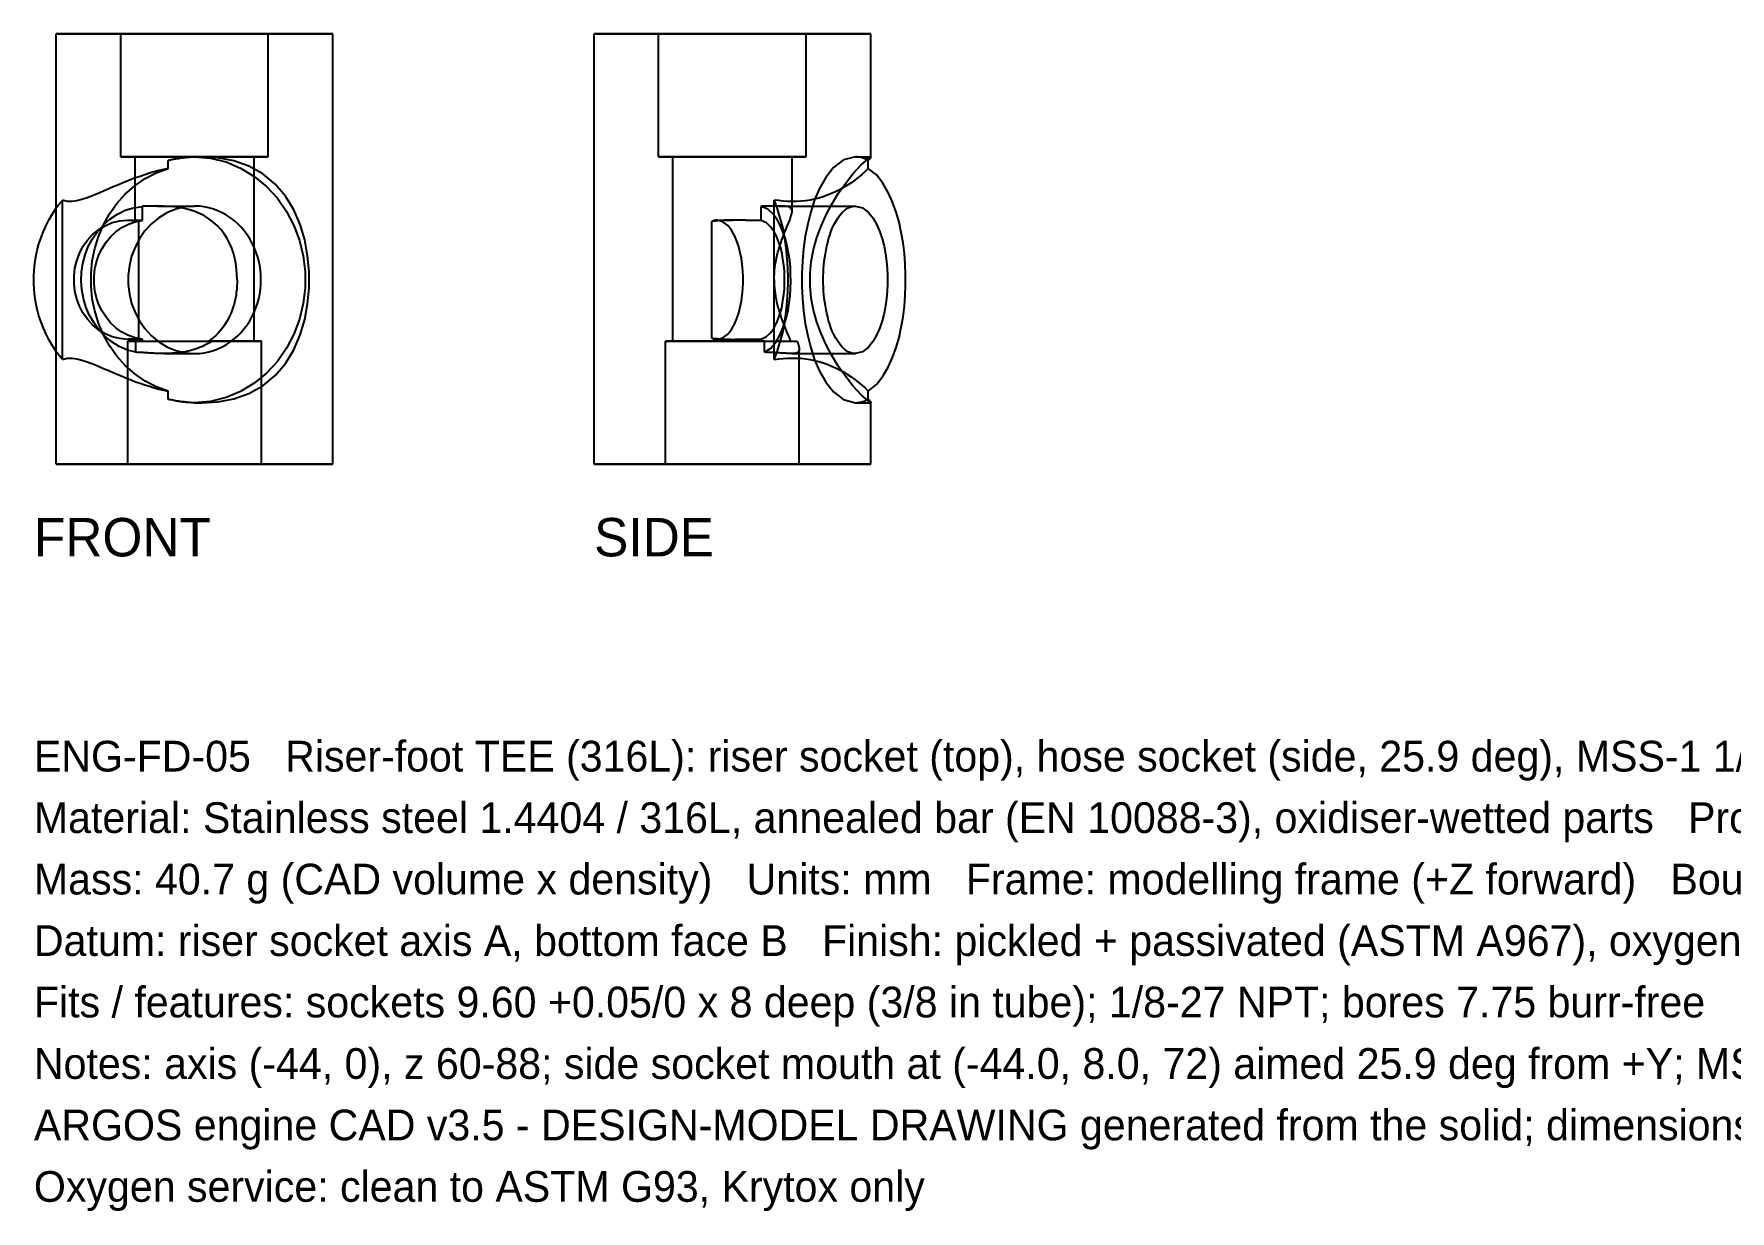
# Model space of a CAD drawing. Header units: millimetres. Extents: x 0 to 271, y -49 to 78.
# Drawn here: x 0 to 110.4, y -48.6 to 28 of the extents above; entities that cross this region are included whole.
import ezdxf

# ---------------------------------------------------------------- set-up
doc = ezdxf.new("R2010")
doc.units = ezdxf.units.MM
for name, color, linetype in [('FRONT_HIDDEN', 8, 'CONTINUOUS'), ('FRONT_VISIBLE', 7, 'Continuous'), ('SIDE_HIDDEN', 8, 'CONTINUOUS'), ('SIDE_VISIBLE', 7, 'Continuous')]:
    doc.layers.add(name, color=color, linetype=linetype)

msp = doc.modelspace()

# ---------------------------------------------------------------- linework, layer by layer
at = {"layer": 'FRONT_HIDDEN'}
for points in [[(19.45, 28), (18.67, 28), (17.89, 28), (17.11, 28), (16.32, 28), (15.54, 28), (14.76, 28), (13.98, 28), (13.19, 28), (12.41, 28), (11.63, 28), (10.85, 28), (10.06, 28), (9.28, 28), (8.5, 28), (7.72, 28), (6.93, 28), (6.15, 28), (5.37, 28), (4.58, 28), (3.8, 28), (3.02, 28), (2.24, 28), (1.45, 28)], [(15.25, 28), (14.84, 28), (14.42, 28), (14, 28), (13.58, 28), (13.17, 28), (12.75, 28), (12.33, 28), (11.92, 28), (11.5, 28), (11.08, 28), (10.66, 28), (10.25, 28), (9.83, 28), (9.41, 28), (8.99, 28), (8.58, 28), (8.16, 28), (7.74, 28), (7.32, 28), (6.91, 28), (6.49, 28), (6.07, 28), (5.65, 28)], [(5.65, 28), (6.07, 28), (6.49, 28), (6.91, 28), (7.32, 28), (7.74, 28), (8.16, 28), (8.58, 28), (8.99, 28), (9.41, 28), (9.83, 28), (10.25, 28), (10.66, 28), (11.08, 28), (11.5, 28), (11.92, 28), (12.33, 28), (12.75, 28), (13.17, 28), (13.58, 28), (14, 28), (14.42, 28), (14.84, 28), (15.25, 28)], [(5.65, 20), (5.65, 28)], [(15.25, 20), (15.25, 28)], [(15.25, 20), (14.84, 20), (14.42, 20), (14, 20), (13.58, 20), (13.17, 20), (12.75, 20), (12.33, 20), (11.92, 20), (11.5, 20), (11.08, 20), (10.66, 20), (10.25, 20), (9.83, 20), (9.41, 20), (8.99, 20), (8.58, 20), (8.16, 20), (7.74, 20), (7.32, 20), (6.91, 20), (6.49, 20), (6.07, 20), (5.65, 20)], [(5.65, 20), (6.07, 20), (6.49, 20), (6.91, 20), (7.32, 20), (7.74, 20), (8.16, 20), (8.58, 20), (8.99, 20), (9.41, 20), (9.83, 20), (10.25, 20), (10.66, 20), (11.08, 20), (11.5, 20), (11.92, 20), (12.33, 20), (12.75, 20), (13.17, 20), (13.58, 20), (14, 20), (14.42, 20), (14.84, 20), (15.25, 20)], [(14.33, 20), (13.99, 20), (13.66, 20), (13.32, 20), (12.98, 20), (12.64, 20), (12.31, 20), (11.97, 20), (11.63, 20), (11.3, 20), (10.96, 20), (10.62, 20), (10.29, 20), (9.95, 20), (9.61, 20), (9.28, 20), (8.94, 20), (8.6, 20), (8.26, 20), (7.93, 20), (7.59, 20), (7.25, 20), (6.92, 20), (6.58, 20)], [(6.58, 20), (6.92, 20), (7.25, 20), (7.59, 20), (7.93, 20), (8.26, 20), (8.6, 20), (8.94, 20), (9.28, 20), (9.61, 20), (9.95, 20), (10.29, 20), (10.62, 20), (10.96, 20), (11.3, 20), (11.63, 20), (11.97, 20), (12.31, 20), (12.64, 20), (12.98, 20), (13.32, 20), (13.66, 20), (13.99, 20), (14.33, 20)], [(6.58, 15.87), (6.58, 20)], [(10.93, 20), (10.84, 20), (10.74, 20), (10.64, 20), (10.55, 19.99), (10.45, 19.99), (10.36, 19.98), (10.26, 19.98), (10.16, 19.97), (10.07, 19.96), (9.97, 19.95), (9.88, 19.94), (9.78, 19.93), (9.68, 19.92), (9.59, 19.91), (9.49, 19.9), (9.4, 19.88), (9.3, 19.87), (9.21, 19.85), (9.11, 19.84), (9.02, 19.82), (8.92, 19.8), (8.83, 19.79), (8.73, 19.77)], [(8.73, 19.77), (8.81, 19.79), (8.88, 19.81), (8.95, 19.82), (9.03, 19.84), (9.1, 19.86), (9.18, 19.87), (9.25, 19.89), (9.32, 19.9), (9.4, 19.91), (9.47, 19.93), (9.55, 19.94), (9.62, 19.95), (9.7, 19.96), (9.77, 19.96), (9.85, 19.97), (9.93, 19.98), (10, 19.98), (10.08, 19.99), (10.15, 19.99), (10.23, 20), (10.3, 20), (10.38, 20), (10.45, 20)], [(10.45, 20), (11.49, 19.92), (12.5, 19.67), (13.45, 19.27), (14.34, 18.73), (15.14, 18.07), (15.84, 17.31), (16.43, 16.45), (16.91, 15.53), (17.27, 14.56), (17.52, 13.55), (17.64, 12.52), (17.64, 11.48), (17.52, 10.45), (17.27, 9.44), (16.91, 8.47), (16.43, 7.55), (15.84, 6.69), (15.14, 5.93), (14.34, 5.27), (13.45, 4.73), (12.5, 4.33), (11.49, 4.08), (10.45, 4)], [(10.45, 20), (10.93, 20)], [(10.93, 4), (11.97, 4.06), (13, 4.26), (13.98, 4.6), (14.89, 5.11), (15.7, 5.77), (16.38, 6.56), (16.92, 7.45), (17.33, 8.41), (17.63, 9.41), (17.81, 10.44), (17.9, 11.48), (17.9, 12.52), (17.81, 13.56), (17.63, 14.59), (17.33, 15.59), (16.92, 16.55), (16.38, 17.44), (15.7, 18.23), (14.89, 18.89), (13.98, 19.4), (13, 19.74), (11.97, 19.94), (10.93, 20)], [(14.33, 8.01), (14.33, 20)], [(8.73, 19.25), (8.43, 19.18), (8.12, 19.11), (7.82, 19.02), (7.51, 18.93), (7.21, 18.83), (6.92, 18.73), (6.62, 18.63), (6.32, 18.52), (6.03, 18.4), (5.74, 18.28), (5.45, 18.16), (5.16, 18.04), (4.87, 17.91), (4.58, 17.79), (4.29, 17.66), (4, 17.54), (3.7, 17.42), (3.41, 17.31), (3.11, 17.22), (2.8, 17.14), (2.49, 17.09), (2.17, 17.1), (1.87, 17.19)], [(8.73, 4.75), (7.96, 5.03), (7.23, 5.41), (6.56, 5.88), (5.94, 6.42), (5.4, 7.03), (4.92, 7.71), (4.52, 8.42), (4.2, 9.18), (3.96, 9.97), (3.8, 10.77), (3.72, 11.59), (3.72, 12.41), (3.8, 13.23), (3.96, 14.03), (4.2, 14.82), (4.52, 15.58), (4.92, 16.29), (5.4, 16.97), (5.94, 17.58), (6.56, 18.12), (7.23, 18.59), (7.96, 18.97), (8.73, 19.25)], [(8.73, 19.25), (8.73, 19.77)], [(1.45, 16.66), (1.47, 16.68), (1.49, 16.7), (1.51, 16.73), (1.52, 16.75), (1.54, 16.77), (1.56, 16.8), (1.58, 16.82), (1.59, 16.85), (1.61, 16.87), (1.63, 16.89), (1.65, 16.92), (1.67, 16.94), (1.69, 16.96), (1.7, 16.98), (1.72, 17.01), (1.74, 17.03), (1.76, 17.05), (1.78, 17.08), (1.8, 17.1), (1.82, 17.12), (1.84, 17.14), (1.85, 17.17), (1.87, 17.19)], [(1.87, 6.81), (1.87, 17.19)], [(6.63, 7.28), (6.08, 7.43), (5.55, 7.66), (5.06, 7.96), (4.62, 8.33), (4.23, 8.75), (3.89, 9.21), (3.6, 9.71), (3.38, 10.24), (3.22, 10.79), (3.12, 11.36), (3.08, 11.93), (3.1, 12.5), (3.19, 13.07), (3.34, 13.63), (3.54, 14.16), (3.81, 14.67), (4.14, 15.14), (4.52, 15.57), (4.95, 15.95), (5.43, 16.27), (5.94, 16.52), (6.49, 16.69), (7.06, 16.78)], [(10.45, 16.8), (9.83, 16.75), (9.23, 16.6), (8.65, 16.36), (8.12, 16.04), (7.64, 15.64), (7.22, 15.18), (6.87, 14.67), (6.58, 14.12), (6.36, 13.54), (6.22, 12.93), (6.14, 12.31), (6.14, 11.69), (6.22, 11.07), (6.36, 10.46), (6.58, 9.88), (6.87, 9.33), (7.22, 8.82), (7.64, 8.36), (8.12, 7.96), (8.65, 7.64), (9.23, 7.4), (9.83, 7.25), (10.45, 7.2)], [(8.05, 16.8), (8, 16.8), (7.96, 16.8), (7.92, 16.8), (7.88, 16.8), (7.83, 16.8), (7.79, 16.8), (7.75, 16.8), (7.7, 16.8), (7.66, 16.8), (7.62, 16.8), (7.57, 16.79), (7.53, 16.79), (7.49, 16.79), (7.45, 16.79), (7.4, 16.79), (7.36, 16.79), (7.32, 16.79), (7.27, 16.79), (7.23, 16.79), (7.19, 16.79), (7.14, 16.79), (7.1, 16.79), (7.06, 16.78)], [(7.06, 15.86), (7.06, 16.78)], [(13.22, 12), (13.21, 12.35), (13.19, 12.7), (13.14, 13.05), (13.07, 13.39), (12.98, 13.73), (12.87, 14.06), (12.73, 14.38), (12.57, 14.69), (12.38, 14.99), (12.17, 15.27), (11.93, 15.53), (11.67, 15.76), (11.39, 15.97), (11.1, 16.16), (10.78, 16.31), (10.46, 16.45), (10.13, 16.56), (9.79, 16.64), (9.44, 16.71), (9.1, 16.75), (8.75, 16.78), (8.4, 16.8), (8.05, 16.8)], [(8.05, 16.8), (10.45, 16.8)], [(14.77, 12), (14.76, 12.31), (14.74, 12.62), (14.69, 12.93), (14.63, 13.24), (14.55, 13.54), (14.45, 13.83), (14.33, 14.12), (14.19, 14.4), (14.04, 14.67), (13.87, 14.93), (13.69, 15.18), (13.48, 15.42), (13.27, 15.64), (13.03, 15.85), (12.79, 16.04), (12.53, 16.21), (12.25, 16.36), (11.97, 16.49), (11.68, 16.6), (11.38, 16.69), (11.07, 16.75), (10.77, 16.79), (10.45, 16.8)], [(6.09, 8.12), (5.59, 8.17), (5.1, 8.28), (4.64, 8.48), (4.21, 8.74), (3.82, 9.06), (3.48, 9.43), (3.19, 9.84), (2.96, 10.29), (2.79, 10.76), (2.67, 11.25), (2.61, 11.75), (2.61, 12.25), (2.67, 12.75), (2.79, 13.24), (2.96, 13.71), (3.19, 14.16), (3.48, 14.57), (3.82, 14.94), (4.21, 15.26), (4.64, 15.52), (5.1, 15.72), (5.59, 15.83), (6.09, 15.87)], [(7.06, 8.14), (6.59, 8.23), (6.15, 8.38), (5.73, 8.6), (5.34, 8.87), (4.99, 9.2), (4.69, 9.56), (4.44, 9.96), (4.23, 10.38), (4.08, 10.83), (3.97, 11.29), (3.92, 11.76), (3.92, 12.24), (3.97, 12.71), (4.08, 13.17), (4.23, 13.62), (4.44, 14.04), (4.69, 14.44), (4.99, 14.8), (5.34, 15.13), (5.73, 15.4), (6.15, 15.62), (6.59, 15.77), (7.06, 15.86)], [(6.09, 15.87), (6.12, 15.87), (6.16, 15.87), (6.19, 15.87), (6.22, 15.87), (6.25, 15.87), (6.28, 15.87), (6.32, 15.87), (6.35, 15.86), (6.38, 15.86), (6.41, 15.86), (6.44, 15.86), (6.48, 15.85), (6.51, 15.85), (6.54, 15.84), (6.57, 15.84), (6.6, 15.83), (6.63, 15.83), (6.67, 15.82), (6.7, 15.82), (6.73, 15.81), (6.76, 15.8), (6.79, 15.8), (6.82, 15.79)], [(6.09, 15.87), (6.58, 15.87)], [(7.06, 15.86), (7.04, 15.86), (7.02, 15.86), (7, 15.86), (6.98, 15.86), (6.95, 15.86), (6.93, 15.86), (6.91, 15.86), (6.89, 15.86), (6.87, 15.86), (6.85, 15.86), (6.83, 15.86), (6.81, 15.86), (6.79, 15.86), (6.77, 15.86), (6.75, 15.86), (6.72, 15.86), (6.7, 15.86), (6.68, 15.86), (6.66, 15.87), (6.64, 15.87), (6.62, 15.87), (6.6, 15.87), (6.58, 15.87)], [(6.58, 15.87), (6.58, 15.87), (6.58, 15.87), (6.58, 15.87), (6.58, 15.87), (6.58, 15.87), (6.58, 15.87), (6.58, 15.87), (6.58, 15.87), (6.58, 15.87), (6.58, 15.87), (6.58, 15.87), (6.58, 15.87), (6.58, 15.87), (6.58, 15.87), (6.58, 15.87), (6.58, 15.87), (6.58, 15.87), (6.58, 15.87), (6.58, 15.87), (6.58, 15.87), (6.58, 15.87), (6.58, 15.87), (6.58, 15.87)], [(6.58, 15.87), (6.59, 15.87), (6.6, 15.87), (6.61, 15.87), (6.62, 15.86), (6.63, 15.86), (6.64, 15.86), (6.66, 15.85), (6.67, 15.85), (6.68, 15.85), (6.69, 15.84), (6.7, 15.84), (6.71, 15.84), (6.72, 15.83), (6.73, 15.83), (6.74, 15.82), (6.75, 15.82), (6.76, 15.82), (6.77, 15.81), (6.78, 15.81), (6.79, 15.8), (6.8, 15.8), (6.81, 15.79), (6.82, 15.79)], [(6.82, 8.21), (6.82, 15.79)], [(10.45, 7.2), (10.77, 7.21), (11.07, 7.25), (11.38, 7.31), (11.68, 7.4), (11.97, 7.51), (12.25, 7.64), (12.53, 7.79), (12.79, 7.96), (13.03, 8.15), (13.27, 8.36), (13.48, 8.58), (13.69, 8.82), (13.87, 9.07), (14.04, 9.33), (14.19, 9.6), (14.33, 9.88), (14.45, 10.17), (14.55, 10.46), (14.63, 10.76), (14.69, 11.07), (14.74, 11.38), (14.76, 11.69), (14.77, 12)], [(13.22, 12), (13.22, 11.8), (13.21, 11.6), (13.2, 11.4), (13.17, 11.2), (13.15, 11.01), (13.11, 10.81), (13.07, 10.62), (13.02, 10.42), (12.97, 10.23), (12.9, 10.04), (12.83, 9.86), (12.75, 9.67), (12.67, 9.49), (12.57, 9.32), (12.47, 9.15), (12.36, 8.98), (12.24, 8.82), (12.11, 8.67), (11.98, 8.52), (11.84, 8.38), (11.69, 8.25), (11.53, 8.13), (11.37, 8.01)], [(6.82, 8.21), (6.79, 8.2), (6.76, 8.2), (6.73, 8.19), (6.7, 8.18), (6.67, 8.18), (6.63, 8.17), (6.6, 8.17), (6.57, 8.16), (6.54, 8.16), (6.51, 8.15), (6.48, 8.15), (6.44, 8.14), (6.41, 8.14), (6.38, 8.14), (6.35, 8.14), (6.32, 8.13), (6.28, 8.13), (6.25, 8.13), (6.22, 8.13), (6.19, 8.13), (6.16, 8.13), (6.12, 8.12), (6.09, 8.12)], [(6.09, 8.12), (6.58, 8.12)], [(6.63, 8.01), (6.61, 8.01), (6.59, 8.01), (6.56, 8.01), (6.54, 8.01), (6.52, 8.01), (6.49, 8.01), (6.47, 8.01), (6.45, 8.01), (6.42, 8.01), (6.4, 8.01), (6.38, 8.01), (6.36, 8.01), (6.33, 8.01), (6.31, 8.01), (6.29, 8.01), (6.26, 8.01), (6.24, 8.01), (6.22, 8.01), (6.2, 8.01), (6.17, 8.01), (6.15, 8.01), (6.13, 8.01), (6.1, 8.01)], [(6.1, 8.01), (6.48, 8.01), (6.86, 8.01), (7.24, 8.01), (7.62, 8.01), (8, 8.01), (8.37, 8.01), (8.75, 8.01), (9.13, 8.01), (9.51, 8.01), (9.89, 8.01), (10.27, 8.01), (10.64, 8.01), (11.02, 8.01), (11.4, 8.01), (11.78, 8.01), (12.16, 8.01), (12.53, 8.01), (12.91, 8.01), (13.29, 8.01), (13.67, 8.01), (14.05, 8.01), (14.43, 8.01), (14.8, 8.01)], [(6.1, 0), (6.1, 8.01)], [(6.82, 8.21), (6.81, 8.21), (6.8, 8.2), (6.79, 8.2), (6.78, 8.19), (6.77, 8.19), (6.76, 8.18), (6.75, 8.18), (6.74, 8.18), (6.73, 8.17), (6.72, 8.17), (6.71, 8.16), (6.7, 8.16), (6.69, 8.16), (6.68, 8.15), (6.67, 8.15), (6.66, 8.15), (6.64, 8.14), (6.63, 8.14), (6.62, 8.14), (6.61, 8.13), (6.6, 8.13), (6.59, 8.13), (6.58, 8.12)], [(6.58, 8.12), (6.6, 8.13), (6.62, 8.13), (6.64, 8.13), (6.66, 8.13), (6.68, 8.14), (6.7, 8.14), (6.72, 8.14), (6.75, 8.14), (6.77, 8.14), (6.79, 8.14), (6.81, 8.14), (6.83, 8.14), (6.85, 8.14), (6.87, 8.14), (6.89, 8.14), (6.91, 8.14), (6.93, 8.14), (6.95, 8.14), (6.98, 8.14), (7, 8.14), (7.02, 8.14), (7.04, 8.14), (7.06, 8.14)], [(6.58, 8.12), (6.58, 8.12), (6.58, 8.12), (6.58, 8.12), (6.58, 8.12), (6.58, 8.12), (6.58, 8.12), (6.58, 8.12), (6.58, 8.12), (6.58, 8.12), (6.58, 8.12), (6.58, 8.12), (6.58, 8.12), (6.58, 8.12), (6.58, 8.12), (6.58, 8.12), (6.58, 8.12), (6.58, 8.12), (6.58, 8.12), (6.58, 8.12), (6.58, 8.12), (6.58, 8.12), (6.58, 8.12), (6.58, 8.12)], [(6.58, 8.01), (6.58, 8.12)], [(7.06, 8.01), (7.04, 8.01), (7.02, 8.01), (7, 8.01), (6.98, 8.01), (6.95, 8.01), (6.93, 8.01), (6.91, 8.01), (6.89, 8.01), (6.87, 8.01), (6.85, 8.01), (6.83, 8.01), (6.81, 8.01), (6.79, 8.01), (6.77, 8.01), (6.75, 8.01), (6.73, 8.01), (6.7, 8.01), (6.68, 8.01), (6.66, 8.01), (6.64, 8.01), (6.62, 8.01), (6.6, 8.01), (6.58, 8.01)], [(6.58, 8.01), (6.92, 8.01), (7.25, 8.01), (7.59, 8.01), (7.93, 8.01), (8.26, 8.01), (8.6, 8.01), (8.94, 8.01), (9.28, 8.01), (9.61, 8.01), (9.95, 8.01), (10.29, 8.01), (10.62, 8.01), (10.96, 8.01), (11.3, 8.01), (11.63, 8.01), (11.97, 8.01), (12.31, 8.01), (12.64, 8.01), (12.98, 8.01), (13.32, 8.01), (13.66, 8.01), (13.99, 8.01), (14.33, 8.01)], [(6.63, 7.28), (6.63, 8.01)], [(7.06, 8.01), (6.63, 8.01)], [(7.06, 8.01), (7.06, 8.14)], [(11.58, 8.01), (11.46, 7.93), (11.34, 7.86), (11.21, 7.79), (11.08, 7.72), (10.96, 7.66), (10.82, 7.61), (10.69, 7.55), (10.56, 7.51), (10.42, 7.46), (10.28, 7.42), (10.15, 7.38), (10.01, 7.35), (9.87, 7.32), (9.73, 7.3), (9.59, 7.28), (9.44, 7.26), (9.3, 7.24), (9.16, 7.23), (9.02, 7.22), (8.87, 7.21), (8.73, 7.2), (8.59, 7.2), (8.45, 7.2)], [(11.37, 8.01), (11.58, 8.01)], [(14.33, 8.01), (14.2, 8.01), (14.07, 8.01), (13.94, 8.01), (13.81, 8.01), (13.69, 8.01), (13.56, 8.01), (13.43, 8.01), (13.3, 8.01), (13.17, 8.01), (13.04, 8.01), (12.91, 8.01), (12.78, 8.01), (12.65, 8.01), (12.53, 8.01), (12.4, 8.01), (12.27, 8.01), (12.14, 8.01), (12.01, 8.01), (11.88, 8.01), (11.75, 8.01), (11.62, 8.01), (11.5, 8.01), (11.37, 8.01)], [(14.8, 8.01), (14.66, 8.01), (14.52, 8.01), (14.38, 8.01), (14.24, 8.01), (14.1, 8.01), (13.96, 8.01), (13.82, 8.01), (13.68, 8.01), (13.54, 8.01), (13.4, 8.01), (13.26, 8.01), (13.12, 8.01), (12.98, 8.01), (12.84, 8.01), (12.7, 8.01), (12.56, 8.01), (12.42, 8.01), (12.28, 8.01), (12.14, 8.01), (12, 8.01), (11.86, 8.01), (11.72, 8.01), (11.58, 8.01)], [(14.8, 0), (14.8, 8.01)], [(1.87, 6.81), (1.85, 6.83), (1.84, 6.86), (1.82, 6.88), (1.8, 6.9), (1.78, 6.92), (1.76, 6.95), (1.74, 6.97), (1.72, 6.99), (1.7, 7.02), (1.69, 7.04), (1.67, 7.06), (1.65, 7.08), (1.63, 7.11), (1.61, 7.13), (1.59, 7.15), (1.58, 7.18), (1.56, 7.2), (1.54, 7.23), (1.52, 7.25), (1.51, 7.27), (1.49, 7.3), (1.47, 7.32), (1.45, 7.34)], [(1.87, 6.81), (2.17, 6.9), (2.49, 6.91), (2.8, 6.86), (3.11, 6.78), (3.41, 6.69), (3.7, 6.58), (4, 6.46), (4.29, 6.34), (4.58, 6.21), (4.87, 6.09), (5.16, 5.96), (5.45, 5.84), (5.74, 5.72), (6.03, 5.6), (6.32, 5.48), (6.62, 5.37), (6.92, 5.27), (7.21, 5.17), (7.51, 5.07), (7.82, 4.98), (8.12, 4.89), (8.43, 4.82), (8.73, 4.75)], [(8.45, 7.2), (8.37, 7.2), (8.29, 7.2), (8.21, 7.2), (8.13, 7.2), (8.05, 7.21), (7.97, 7.21), (7.89, 7.21), (7.81, 7.22), (7.74, 7.22), (7.66, 7.22), (7.58, 7.23), (7.5, 7.23), (7.42, 7.24), (7.34, 7.24), (7.26, 7.25), (7.18, 7.25), (7.1, 7.26), (7.03, 7.26), (6.95, 7.27), (6.87, 7.27), (6.79, 7.27), (6.71, 7.27), (6.63, 7.28)], [(8.45, 7.2), (10.45, 7.2)], [(8.73, 4.23), (8.73, 4.75)], [(8.73, 4.23), (8.83, 4.21), (8.92, 4.2), (9.02, 4.18), (9.11, 4.16), (9.21, 4.15), (9.3, 4.13), (9.4, 4.12), (9.49, 4.1), (9.59, 4.09), (9.68, 4.08), (9.78, 4.07), (9.88, 4.06), (9.97, 4.05), (10.07, 4.04), (10.16, 4.03), (10.26, 4.02), (10.36, 4.02), (10.45, 4.01), (10.55, 4.01), (10.64, 4), (10.74, 4), (10.84, 4), (10.93, 4)], [(10.45, 4), (10.38, 4), (10.3, 4), (10.23, 4), (10.15, 4.01), (10.08, 4.01), (10, 4.02), (9.93, 4.02), (9.85, 4.03), (9.77, 4.04), (9.7, 4.04), (9.62, 4.05), (9.55, 4.06), (9.47, 4.07), (9.4, 4.09), (9.32, 4.1), (9.25, 4.11), (9.18, 4.13), (9.1, 4.14), (9.03, 4.16), (8.95, 4.18), (8.88, 4.19), (8.81, 4.21), (8.73, 4.23)], [(10.45, 4), (10.93, 4)], [(19.45, 0), (18.67, 0), (17.89, 0), (17.11, 0), (16.32, 0), (15.54, 0), (14.76, 0), (13.98, 0), (13.19, 0), (12.41, 0), (11.63, 0), (10.85, 0), (10.06, 0), (9.28, 0), (8.5, 0), (7.72, 0), (6.93, 0), (6.15, 0), (5.37, 0), (4.58, 0), (3.8, 0), (3.02, 0), (2.24, 0), (1.45, 0)], [(14.8, 0), (14.43, 0), (14.05, 0), (13.67, 0), (13.29, 0), (12.91, 0), (12.53, 0), (12.16, 0), (11.78, 0), (11.4, 0), (11.02, 0), (10.64, 0), (10.27, 0), (9.89, 0), (9.51, 0), (9.13, 0), (8.75, 0), (8.37, 0), (8, 0), (7.62, 0), (7.24, 0), (6.86, 0), (6.48, 0), (6.1, 0)], [(6.1, 0), (6.48, 0), (6.86, 0), (7.24, 0), (7.62, 0), (8, 0), (8.37, 0), (8.75, 0), (9.13, 0), (9.51, 0), (9.89, 0), (10.27, 0), (10.64, 0), (11.02, 0), (11.4, 0), (11.78, 0), (12.16, 0), (12.53, 0), (12.91, 0), (13.29, 0), (13.67, 0), (14.05, 0), (14.43, 0), (14.8, 0)]]:
    msp.add_lwpolyline(points, dxfattribs=at)
at = {"layer": 'FRONT_VISIBLE'}
for points in [[(1.45, 28), (2.24, 28), (3.02, 28), (3.8, 28), (4.58, 28), (5.37, 28), (6.15, 28), (6.93, 28), (7.72, 28), (8.5, 28), (9.28, 28), (10.06, 28), (10.85, 28), (11.63, 28), (12.41, 28), (13.19, 28), (13.98, 28), (14.76, 28), (15.54, 28), (16.32, 28), (17.11, 28), (17.89, 28), (18.67, 28), (19.45, 28)], [(1.45, 0), (1.45, 28)], [(19.45, 0), (19.45, 28)], [(1.45, 7.34), (1.21, 7.7), (1, 8.07), (0.8, 8.46), (0.62, 8.85), (0.47, 9.25), (0.33, 9.66), (0.22, 10.08), (0.13, 10.5), (0.07, 10.93), (0.02, 11.35), (0, 11.78), (0, 12.22), (0.02, 12.65), (0.07, 13.07), (0.13, 13.5), (0.22, 13.92), (0.33, 14.34), (0.47, 14.75), (0.62, 15.15), (0.8, 15.54), (1, 15.93), (1.21, 16.3), (1.45, 16.66)], [(1.45, 0), (2.24, 0), (3.02, 0), (3.8, 0), (4.58, 0), (5.37, 0), (6.15, 0), (6.93, 0), (7.72, 0), (8.5, 0), (9.28, 0), (10.06, 0), (10.85, 0), (11.63, 0), (12.41, 0), (13.19, 0), (13.98, 0), (14.76, 0), (15.54, 0), (16.32, 0), (17.11, 0), (17.89, 0), (18.67, 0), (19.45, 0)]]:
    msp.add_lwpolyline(points, dxfattribs=at)
at = {"layer": 'SIDE_HIDDEN'}
for points in [[(54.45, 28), (53.67, 28), (52.89, 28), (52.11, 28), (51.32, 28), (50.54, 28), (49.76, 28), (48.98, 28), (48.19, 28), (47.41, 28), (46.63, 28), (45.85, 28), (45.06, 28), (44.28, 28), (43.5, 28), (42.72, 28), (41.93, 28), (41.15, 28), (40.37, 28), (39.58, 28), (38.8, 28), (38.02, 28), (37.24, 28), (36.45, 28)], [(50.25, 28), (49.84, 28), (49.42, 28), (49, 28), (48.58, 28), (48.17, 28), (47.75, 28), (47.33, 28), (46.92, 28), (46.5, 28), (46.08, 28), (45.66, 28), (45.25, 28), (44.83, 28), (44.41, 28), (43.99, 28), (43.58, 28), (43.16, 28), (42.74, 28), (42.32, 28), (41.91, 28), (41.49, 28), (41.07, 28), (40.65, 28)], [(40.65, 28), (40.86, 28), (41.07, 28), (41.28, 28), (41.49, 28), (41.7, 28), (41.91, 28), (42.12, 28), (42.32, 28), (42.53, 28), (42.74, 28), (42.95, 28), (43.16, 28), (43.37, 28), (43.58, 28), (43.78, 28), (43.99, 28), (44.2, 28), (44.41, 28), (44.62, 28), (44.83, 28), (45.04, 28), (45.25, 28), (45.45, 28)], [(40.65, 20), (40.65, 28)], [(45.45, 28), (45.66, 28), (45.87, 28), (46.08, 28), (46.29, 28), (46.5, 28), (46.71, 28), (46.92, 28), (47.12, 28), (47.33, 28), (47.54, 28), (47.75, 28), (47.96, 28), (48.17, 28), (48.38, 28), (48.58, 28), (48.79, 28), (49, 28), (49.21, 28), (49.42, 28), (49.63, 28), (49.84, 28), (50.05, 28), (50.25, 28)], [(50.25, 20), (50.25, 28)], [(50.25, 20), (49.84, 20), (49.42, 20), (49, 20), (48.58, 20), (48.17, 20), (47.75, 20), (47.33, 20), (46.92, 20), (46.5, 20), (46.08, 20), (45.66, 20), (45.25, 20), (44.83, 20), (44.41, 20), (43.99, 20), (43.58, 20), (43.16, 20), (42.74, 20), (42.32, 20), (41.91, 20), (41.49, 20), (41.07, 20), (40.65, 20)], [(40.65, 20), (40.86, 20), (41.07, 20), (41.28, 20), (41.49, 20), (41.7, 20), (41.91, 20), (42.12, 20), (42.32, 20), (42.53, 20), (42.74, 20), (42.95, 20), (43.16, 20), (43.37, 20), (43.58, 20), (43.78, 20), (43.99, 20), (44.2, 20), (44.41, 20), (44.62, 20), (44.83, 20), (45.04, 20), (45.25, 20), (45.45, 20)], [(49.33, 20), (48.99, 20), (48.66, 20), (48.32, 20), (47.98, 20), (47.64, 20), (47.31, 20), (46.97, 20), (46.63, 20), (46.3, 20), (45.96, 20), (45.62, 20), (45.29, 20), (44.95, 20), (44.61, 20), (44.28, 20), (43.94, 20), (43.6, 20), (43.26, 20), (42.93, 20), (42.59, 20), (42.25, 20), (41.92, 20), (41.58, 20)], [(41.58, 20), (41.75, 20), (41.92, 20), (42.08, 20), (42.25, 20), (42.42, 20), (42.59, 20), (42.76, 20), (42.93, 20), (43.1, 20), (43.26, 20), (43.43, 20), (43.6, 20), (43.77, 20), (43.94, 20), (44.11, 20), (44.28, 20), (44.44, 20), (44.61, 20), (44.78, 20), (44.95, 20), (45.12, 20), (45.29, 20), (45.45, 20)], [(41.58, 8.01), (41.58, 20)], [(45.45, 20), (45.62, 20), (45.79, 20), (45.96, 20), (46.13, 20), (46.3, 20), (46.47, 20), (46.63, 20), (46.8, 20), (46.97, 20), (47.14, 20), (47.31, 20), (47.48, 20), (47.64, 20), (47.81, 20), (47.98, 20), (48.15, 20), (48.32, 20), (48.49, 20), (48.66, 20), (48.82, 20), (48.99, 20), (49.16, 20), (49.33, 20)], [(45.45, 20), (45.66, 20), (45.87, 20), (46.08, 20), (46.29, 20), (46.5, 20), (46.71, 20), (46.92, 20), (47.12, 20), (47.33, 20), (47.54, 20), (47.75, 20), (47.96, 20), (48.17, 20), (48.38, 20), (48.58, 20), (48.79, 20), (49, 20), (49.21, 20), (49.42, 20), (49.63, 20), (49.84, 20), (50.05, 20), (50.25, 20)], [(49.33, 16.45), (49.33, 20)], [(53.45, 20), (52.67, 19.8), (52.03, 19.3), (51.52, 18.66), (51.12, 17.95), (50.8, 17.21), (50.55, 16.43), (50.35, 15.64), (50.19, 14.84), (50.08, 14.03), (50, 13.22), (49.97, 12.41), (49.97, 11.59), (50, 10.78), (50.08, 9.97), (50.19, 9.16), (50.35, 8.36), (50.55, 7.57), (50.8, 6.79), (51.12, 6.05), (51.52, 5.34), (52.03, 4.7), (52.67, 4.2), (53.45, 4)], [(54.18, 19.82), (54.15, 19.84), (54.12, 19.85), (54.09, 19.87), (54.06, 19.88), (54.03, 19.89), (54, 19.9), (53.97, 19.91), (53.94, 19.92), (53.91, 19.93), (53.88, 19.94), (53.84, 19.95), (53.81, 19.96), (53.78, 19.97), (53.75, 19.97), (53.72, 19.98), (53.68, 19.98), (53.65, 19.99), (53.62, 19.99), (53.59, 19.99), (53.55, 20), (53.52, 20), (53.49, 20), (53.45, 20)], [(53.45, 20), (54.44, 20)], [(54.29, 19.25), (54.08, 19.04), (53.87, 18.85), (53.64, 18.66), (53.41, 18.48), (53.17, 18.32), (52.93, 18.16), (52.68, 18), (52.42, 17.86), (52.16, 17.73), (51.89, 17.61), (51.62, 17.5), (51.35, 17.4), (51.07, 17.32), (50.78, 17.25), (50.5, 17.19), (50.21, 17.14), (49.92, 17.11), (49.63, 17.09), (49.33, 17.09), (49.04, 17.1), (48.75, 17.12), (48.46, 17.15), (48.17, 17.19)], [(48.49, 16.8), (48.44, 16.8), (48.39, 16.8), (48.34, 16.8), (48.29, 16.8), (48.24, 16.8), (48.19, 16.8), (48.14, 16.8), (48.08, 16.8), (48.03, 16.79), (47.98, 16.79), (47.93, 16.79), (47.88, 16.79), (47.83, 16.79), (47.78, 16.79), (47.73, 16.79), (47.68, 16.79), (47.63, 16.79), (47.58, 16.79), (47.52, 16.79), (47.47, 16.79), (47.42, 16.79), (47.37, 16.79), (47.32, 16.78)], [(47.53, 7.28), (47.92, 7.53), (48.23, 7.88), (48.47, 8.27), (48.67, 8.69), (48.83, 9.13), (48.96, 9.57), (49.07, 10.03), (49.14, 10.49), (49.2, 10.95), (49.23, 11.41), (49.25, 11.88), (49.24, 12.34), (49.22, 12.81), (49.18, 13.27), (49.11, 13.73), (49.02, 14.19), (48.91, 14.64), (48.76, 15.08), (48.58, 15.51), (48.37, 15.92), (48.09, 16.29), (47.75, 16.6), (47.32, 16.78)], [(47.32, 15.86), (47.32, 16.78)], [(48.17, 6.81), (48.17, 17.19)], [(48.17, 6.81), (48.34, 7.24), (48.48, 7.68), (48.61, 8.12), (48.72, 8.57), (48.81, 9.02), (48.89, 9.47), (48.95, 9.93), (49, 10.39), (49.04, 10.85), (49.06, 11.31), (49.08, 11.77), (49.08, 12.23), (49.06, 12.69), (49.04, 13.15), (49, 13.61), (48.95, 14.07), (48.89, 14.53), (48.81, 14.98), (48.72, 15.43), (48.61, 15.88), (48.48, 16.32), (48.34, 16.76), (48.17, 17.19)], [(49.33, 16.45), (49.33, 16.49), (49.32, 16.54), (49.31, 16.58), (49.29, 16.62), (49.26, 16.65), (49.23, 16.68), (49.19, 16.71), (49.15, 16.73), (49.11, 16.74), (49.07, 16.76), (49.02, 16.77), (48.98, 16.77), (48.93, 16.78), (48.89, 16.78), (48.85, 16.79), (48.8, 16.79), (48.76, 16.79), (48.71, 16.8), (48.67, 16.8), (48.62, 16.8), (48.58, 16.8), (48.54, 16.8), (48.49, 16.8)], [(48.49, 16.8), (53.45, 16.8)], [(45.46, 15.87), (45.4, 15.87), (45.34, 15.87), (45.29, 15.87), (45.23, 15.87), (45.17, 15.87), (45.11, 15.87), (45.05, 15.87), (44.99, 15.87), (44.93, 15.87), (44.87, 15.86), (44.81, 15.86), (44.75, 15.86), (44.69, 15.85), (44.63, 15.85), (44.57, 15.85), (44.51, 15.84), (44.45, 15.83), (44.4, 15.83), (44.34, 15.82), (44.28, 15.81), (44.22, 15.81), (44.16, 15.8), (44.1, 15.79)], [(44.46, 15.87), (44.44, 15.87), (44.42, 15.87), (44.41, 15.87), (44.39, 15.87), (44.38, 15.87), (44.36, 15.87), (44.34, 15.87), (44.33, 15.86), (44.31, 15.86), (44.3, 15.86), (44.28, 15.85), (44.27, 15.85), (44.25, 15.85), (44.24, 15.84), (44.22, 15.84), (44.2, 15.83), (44.19, 15.83), (44.17, 15.82), (44.16, 15.81), (44.15, 15.81), (44.13, 15.8), (44.12, 15.8), (44.1, 15.79)], [(44.1, 8.21), (44.1, 15.79)], [(44.46, 8.12), (44.83, 8.22), (45.15, 8.46), (45.39, 8.77), (45.59, 9.12), (45.74, 9.48), (45.86, 9.85), (45.96, 10.24), (46.04, 10.62), (46.09, 11.01), (46.13, 11.41), (46.15, 11.8), (46.15, 12.2), (46.13, 12.59), (46.09, 12.99), (46.04, 13.38), (45.96, 13.76), (45.86, 14.15), (45.74, 14.52), (45.59, 14.88), (45.39, 15.23), (45.15, 15.54), (44.83, 15.78), (44.46, 15.87)], [(44.46, 15.87), (45.46, 15.87)], [(47.32, 15.86), (47.24, 15.86), (47.16, 15.86), (47.08, 15.86), (47, 15.86), (46.92, 15.86), (46.84, 15.86), (46.76, 15.86), (46.68, 15.86), (46.59, 15.86), (46.51, 15.86), (46.43, 15.86), (46.35, 15.86), (46.27, 15.87), (46.19, 15.87), (46.11, 15.87), (46.03, 15.87), (45.95, 15.87), (45.87, 15.87), (45.79, 15.87), (45.71, 15.87), (45.62, 15.87), (45.54, 15.87), (45.46, 15.87)], [(47.32, 8.14), (47.66, 8.3), (47.94, 8.57), (48.16, 8.88), (48.33, 9.21), (48.47, 9.57), (48.59, 9.93), (48.68, 10.3), (48.74, 10.67), (48.8, 11.05), (48.83, 11.43), (48.84, 11.81), (48.84, 12.19), (48.83, 12.57), (48.8, 12.95), (48.74, 13.33), (48.68, 13.7), (48.59, 14.07), (48.47, 14.43), (48.33, 14.79), (48.16, 15.12), (47.94, 15.43), (47.66, 15.7), (47.32, 15.86)], [(48.16, 12), (48.17, 12.2), (48.18, 12.4), (48.19, 12.6), (48.22, 12.8), (48.24, 13), (48.28, 13.2), (48.32, 13.4), (48.36, 13.6), (48.41, 13.79), (48.47, 13.98), (48.52, 14.18), (48.59, 14.37), (48.65, 14.56), (48.72, 14.75), (48.8, 14.94), (48.87, 15.12), (48.95, 15.31), (49.02, 15.5), (49.1, 15.68), (49.18, 15.87), (49.24, 16.06), (49.3, 16.25), (49.33, 16.45)], [(48.16, 12), (48.17, 11.82), (48.17, 11.64), (48.19, 11.46), (48.21, 11.28), (48.23, 11.1), (48.26, 10.92), (48.29, 10.74), (48.32, 10.57), (48.37, 10.39), (48.41, 10.21), (48.46, 10.04), (48.51, 9.87), (48.57, 9.69), (48.62, 9.52), (48.69, 9.35), (48.75, 9.18), (48.82, 9.02), (48.88, 8.85), (48.95, 8.68), (49.02, 8.51), (49.09, 8.35), (49.16, 8.18), (49.22, 8.01)], [(47.53, 8.01), (47.25, 8.01), (46.97, 8.01), (46.69, 8.01), (46.41, 8.01), (46.13, 8.01), (45.85, 8.01), (45.57, 8.01), (45.29, 8.01), (45.01, 8.01), (44.74, 8.01), (44.46, 8.01), (44.18, 8.01), (43.9, 8.01), (43.62, 8.01), (43.34, 8.01), (43.06, 8.01), (42.78, 8.01), (42.5, 8.01), (42.22, 8.01), (41.94, 8.01), (41.66, 8.01), (41.38, 8.01), (41.1, 8.01)], [(41.1, 8.01), (41.29, 8.01), (41.48, 8.01), (41.67, 8.01), (41.86, 8.01), (42.05, 8.01), (42.24, 8.01), (42.43, 8.01), (42.62, 8.01), (42.81, 8.01), (43, 8.01), (43.18, 8.01), (43.37, 8.01), (43.56, 8.01), (43.75, 8.01), (43.94, 8.01), (44.13, 8.01), (44.32, 8.01), (44.51, 8.01), (44.7, 8.01), (44.89, 8.01), (45.08, 8.01), (45.27, 8.01), (45.45, 8.01)], [(41.1, 0), (41.1, 8.01)], [(47.32, 8.01), (47.07, 8.01), (46.82, 8.01), (46.57, 8.01), (46.32, 8.01), (46.07, 8.01), (45.82, 8.01), (45.57, 8.01), (45.32, 8.01), (45.07, 8.01), (44.82, 8.01), (44.58, 8.01), (44.33, 8.01), (44.08, 8.01), (43.83, 8.01), (43.58, 8.01), (43.33, 8.01), (43.08, 8.01), (42.83, 8.01), (42.58, 8.01), (42.33, 8.01), (42.08, 8.01), (41.83, 8.01), (41.58, 8.01)], [(41.58, 8.01), (41.75, 8.01), (41.92, 8.01), (42.08, 8.01), (42.25, 8.01), (42.42, 8.01), (42.59, 8.01), (42.76, 8.01), (42.93, 8.01), (43.1, 8.01), (43.26, 8.01), (43.43, 8.01), (43.6, 8.01), (43.77, 8.01), (43.94, 8.01), (44.11, 8.01), (44.28, 8.01), (44.44, 8.01), (44.61, 8.01), (44.78, 8.01), (44.95, 8.01), (45.12, 8.01), (45.29, 8.01), (45.45, 8.01)], [(44.1, 8.21), (44.16, 8.2), (44.22, 8.19), (44.28, 8.19), (44.34, 8.18), (44.4, 8.17), (44.45, 8.17), (44.51, 8.16), (44.57, 8.15), (44.63, 8.15), (44.69, 8.15), (44.75, 8.14), (44.81, 8.14), (44.87, 8.14), (44.93, 8.13), (44.99, 8.13), (45.05, 8.13), (45.11, 8.13), (45.17, 8.13), (45.23, 8.13), (45.29, 8.13), (45.34, 8.13), (45.4, 8.12), (45.46, 8.12)], [(44.1, 8.21), (44.12, 8.2), (44.13, 8.2), (44.15, 8.19), (44.16, 8.19), (44.17, 8.18), (44.19, 8.17), (44.2, 8.17), (44.22, 8.16), (44.24, 8.16), (44.25, 8.15), (44.27, 8.15), (44.28, 8.15), (44.3, 8.14), (44.31, 8.14), (44.33, 8.14), (44.34, 8.13), (44.36, 8.13), (44.38, 8.13), (44.39, 8.13), (44.41, 8.13), (44.42, 8.13), (44.44, 8.12), (44.46, 8.12)], [(44.46, 8.12), (45.46, 8.12)], [(45.45, 8.01), (45.64, 8.01), (45.82, 8.01), (46, 8.01), (46.19, 8.01), (46.37, 8.01), (46.55, 8.01), (46.73, 8.01), (46.92, 8.01), (47.1, 8.01), (47.28, 8.01), (47.46, 8.01), (47.65, 8.01), (47.83, 8.01), (48.01, 8.01), (48.2, 8.01), (48.38, 8.01), (48.56, 8.01), (48.74, 8.01), (48.93, 8.01), (49.11, 8.01), (49.29, 8.01), (49.47, 8.01), (49.66, 8.01)], [(45.45, 8.01), (45.62, 8.01), (45.78, 8.01), (45.95, 8.01), (46.11, 8.01), (46.27, 8.01), (46.44, 8.01), (46.6, 8.01), (46.76, 8.01), (46.93, 8.01), (47.09, 8.01), (47.26, 8.01), (47.42, 8.01), (47.58, 8.01), (47.75, 8.01), (47.91, 8.01), (48.07, 8.01), (48.24, 8.01), (48.4, 8.01), (48.57, 8.01), (48.73, 8.01), (48.89, 8.01), (49.06, 8.01), (49.22, 8.01)], [(45.46, 8.12), (45.54, 8.12), (45.62, 8.13), (45.71, 8.13), (45.79, 8.13), (45.87, 8.13), (45.95, 8.13), (46.03, 8.13), (46.11, 8.13), (46.19, 8.13), (46.27, 8.13), (46.35, 8.14), (46.43, 8.14), (46.51, 8.14), (46.59, 8.14), (46.68, 8.14), (46.76, 8.14), (46.84, 8.14), (46.92, 8.14), (47, 8.14), (47.08, 8.14), (47.16, 8.14), (47.24, 8.14), (47.32, 8.14)], [(47.32, 8.01), (47.32, 8.14)], [(47.32, 8.01), (47.53, 8.01)], [(47.53, 7.28), (47.53, 8.01)], [(49.22, 8.01), (49.66, 8.01)], [(49.66, 8.01), (49.67, 7.99), (49.67, 7.96), (49.68, 7.94), (49.69, 7.92), (49.7, 7.9), (49.71, 7.87), (49.72, 7.85), (49.72, 7.83), (49.73, 7.8), (49.74, 7.78), (49.75, 7.76), (49.76, 7.73), (49.76, 7.71), (49.77, 7.69), (49.78, 7.66), (49.78, 7.64), (49.79, 7.62), (49.79, 7.59), (49.8, 7.57), (49.8, 7.54), (49.8, 7.52), (49.8, 7.5), (49.8, 7.47)], [(49.31, 7.2), (49.24, 7.2), (49.16, 7.2), (49.08, 7.21), (49, 7.21), (48.93, 7.22), (48.85, 7.22), (48.77, 7.23), (48.69, 7.23), (48.62, 7.23), (48.54, 7.24), (48.46, 7.24), (48.38, 7.25), (48.31, 7.25), (48.23, 7.26), (48.15, 7.26), (48.07, 7.26), (47.99, 7.27), (47.92, 7.27), (47.84, 7.27), (47.76, 7.27), (47.68, 7.27), (47.61, 7.28), (47.53, 7.28)], [(48.17, 6.81), (48.46, 6.85), (48.75, 6.88), (49.04, 6.9), (49.33, 6.91), (49.63, 6.91), (49.92, 6.89), (50.21, 6.86), (50.5, 6.81), (50.78, 6.75), (51.07, 6.68), (51.35, 6.6), (51.62, 6.5), (51.89, 6.39), (52.16, 6.27), (52.42, 6.14), (52.68, 6), (52.93, 5.84), (53.17, 5.68), (53.41, 5.52), (53.64, 5.34), (53.87, 5.15), (54.08, 4.96), (54.29, 4.75)], [(49.8, 7.47), (49.8, 7.44), (49.8, 7.42), (49.79, 7.39), (49.79, 7.36), (49.77, 7.34), (49.76, 7.31), (49.74, 7.29), (49.72, 7.28), (49.69, 7.26), (49.67, 7.25), (49.64, 7.24), (49.62, 7.23), (49.59, 7.22), (49.56, 7.22), (49.54, 7.21), (49.51, 7.21), (49.48, 7.21), (49.45, 7.2), (49.42, 7.2), (49.4, 7.2), (49.37, 7.2), (49.34, 7.2), (49.31, 7.2)], [(49.31, 7.2), (53.45, 7.2)], [(49.8, 0), (49.8, 7.47)], [(53.45, 4), (53.49, 4), (53.52, 4), (53.55, 4), (53.59, 4.01), (53.62, 4.01), (53.65, 4.01), (53.68, 4.02), (53.72, 4.02), (53.75, 4.03), (53.78, 4.03), (53.81, 4.04), (53.84, 4.05), (53.88, 4.06), (53.91, 4.07), (53.94, 4.08), (53.97, 4.09), (54, 4.1), (54.03, 4.11), (54.06, 4.12), (54.09, 4.13), (54.12, 4.15), (54.15, 4.16), (54.18, 4.18)], [(53.45, 4), (54.44, 4)], [(54.45, 0), (53.67, 0), (52.89, 0), (52.11, 0), (51.32, 0), (50.54, 0), (49.76, 0), (48.98, 0), (48.19, 0), (47.41, 0), (46.63, 0), (45.85, 0), (45.06, 0), (44.28, 0), (43.5, 0), (42.72, 0), (41.93, 0), (41.15, 0), (40.37, 0), (39.58, 0), (38.8, 0), (38.02, 0), (37.24, 0), (36.45, 0)], [(49.8, 0), (49.43, 0), (49.05, 0), (48.67, 0), (48.29, 0), (47.91, 0), (47.53, 0), (47.16, 0), (46.78, 0), (46.4, 0), (46.02, 0), (45.64, 0), (45.27, 0), (44.89, 0), (44.51, 0), (44.13, 0), (43.75, 0), (43.37, 0), (43, 0), (42.62, 0), (42.24, 0), (41.86, 0), (41.48, 0), (41.1, 0)], [(41.1, 0), (41.29, 0), (41.48, 0), (41.67, 0), (41.86, 0), (42.05, 0), (42.24, 0), (42.43, 0), (42.62, 0), (42.81, 0), (43, 0), (43.18, 0), (43.37, 0), (43.56, 0), (43.75, 0), (43.94, 0), (44.13, 0), (44.32, 0), (44.51, 0), (44.7, 0), (44.89, 0), (45.08, 0), (45.27, 0), (45.45, 0)], [(45.45, 0), (45.64, 0), (45.83, 0), (46.02, 0), (46.21, 0), (46.4, 0), (46.59, 0), (46.78, 0), (46.97, 0), (47.16, 0), (47.35, 0), (47.53, 0), (47.72, 0), (47.91, 0), (48.1, 0), (48.29, 0), (48.48, 0), (48.67, 0), (48.86, 0), (49.05, 0), (49.24, 0), (49.43, 0), (49.62, 0), (49.8, 0)]]:
    msp.add_lwpolyline(points, dxfattribs=at)
at = {"layer": 'SIDE_VISIBLE'}
for points in [[(36.45, 28), (36.85, 28), (37.24, 28), (37.63, 28), (38.02, 28), (38.41, 28), (38.8, 28), (39.19, 28), (39.58, 28), (39.98, 28), (40.37, 28), (40.76, 28), (41.15, 28), (41.54, 28), (41.93, 28), (42.32, 28), (42.72, 28), (43.11, 28), (43.5, 28), (43.89, 28), (44.28, 28), (44.67, 28), (45.06, 28), (45.45, 28)], [(36.45, 0), (36.45, 28)], [(45.45, 28), (45.85, 28), (46.24, 28), (46.63, 28), (47.02, 28), (47.41, 28), (47.8, 28), (48.19, 28), (48.58, 28), (48.98, 28), (49.37, 28), (49.76, 28), (50.15, 28), (50.54, 28), (50.93, 28), (51.32, 28), (51.72, 28), (52.11, 28), (52.5, 28), (52.89, 28), (53.28, 28), (53.67, 28), (54.06, 28), (54.45, 28)], [(54.45, 19.99), (54.45, 28)], [(54.44, 4), (53.83, 4.51), (53.29, 5.1), (52.8, 5.73), (52.34, 6.38), (51.92, 7.07), (51.55, 7.77), (51.22, 8.5), (50.94, 9.25), (50.73, 10.02), (50.58, 10.8), (50.5, 11.6), (50.5, 12.4), (50.58, 13.2), (50.73, 13.98), (50.94, 14.75), (51.22, 15.5), (51.55, 16.23), (51.92, 16.93), (52.34, 17.62), (52.8, 18.27), (53.29, 18.9), (53.83, 19.49), (54.44, 20)], [(54.45, 19.99), (54.45, 19.98), (54.45, 19.97), (54.44, 19.95), (54.44, 19.94), (54.43, 19.93), (54.42, 19.92), (54.42, 19.91), (54.41, 19.9), (54.4, 19.89), (54.39, 19.89), (54.39, 19.88), (54.38, 19.87), (54.37, 19.86), (54.36, 19.85), (54.35, 19.84), (54.35, 19.83), (54.34, 19.82), (54.33, 19.81), (54.32, 19.8), (54.31, 19.79), (54.31, 19.79), (54.3, 19.78), (54.29, 19.77)], [(54.44, 20), (54.44, 20), (54.44, 20), (54.44, 20), (54.45, 20), (54.45, 20), (54.45, 20), (54.45, 20), (54.45, 20), (54.45, 20), (54.45, 20), (54.45, 20), (54.45, 20), (54.45, 20), (54.45, 20), (54.45, 19.99), (54.45, 19.99), (54.45, 19.99), (54.45, 19.99), (54.45, 19.99), (54.45, 19.99), (54.45, 19.99), (54.45, 19.99), (54.45, 19.99)], [(54.29, 19.77), (54.28, 19.77), (54.28, 19.77), (54.27, 19.78), (54.27, 19.78), (54.27, 19.78), (54.26, 19.78), (54.26, 19.79), (54.25, 19.79), (54.25, 19.79), (54.24, 19.79), (54.24, 19.8), (54.23, 19.8), (54.23, 19.8), (54.22, 19.8), (54.22, 19.81), (54.21, 19.81), (54.21, 19.81), (54.2, 19.81), (54.2, 19.82), (54.2, 19.82), (54.19, 19.82), (54.19, 19.82), (54.18, 19.82)], [(54.29, 19.25), (54.29, 19.77)], [(54.29, 4.75), (54.82, 5.18), (55.24, 5.72), (55.59, 6.32), (55.87, 6.94), (56.1, 7.59), (56.29, 8.25), (56.44, 8.92), (56.55, 9.6), (56.64, 10.28), (56.7, 10.97), (56.72, 11.66), (56.72, 12.34), (56.7, 13.03), (56.64, 13.72), (56.55, 14.4), (56.44, 15.08), (56.29, 15.75), (56.1, 16.41), (55.87, 17.06), (55.59, 17.68), (55.24, 18.28), (54.82, 18.82), (54.29, 19.25)], [(51.36, 12), (51.36, 12.24), (51.37, 12.49), (51.38, 12.73), (51.4, 12.98), (51.43, 13.22), (51.46, 13.46), (51.5, 13.7), (51.54, 13.95), (51.59, 14.18), (51.65, 14.42), (51.71, 14.66), (51.78, 14.89), (51.86, 15.12), (51.95, 15.35), (52.06, 15.57), (52.17, 15.79), (52.3, 16), (52.44, 16.2), (52.6, 16.38), (52.78, 16.55), (52.99, 16.68), (53.21, 16.77), (53.45, 16.8)], [(53.45, 16.8), (53.92, 16.68), (54.31, 16.38), (54.61, 16), (54.85, 15.57), (55.04, 15.12), (55.2, 14.66), (55.32, 14.18), (55.41, 13.7), (55.48, 13.22), (55.52, 12.73), (55.55, 12.24), (55.55, 11.76), (55.52, 11.27), (55.48, 10.78), (55.41, 10.3), (55.32, 9.82), (55.2, 9.34), (55.04, 8.88), (54.85, 8.43), (54.61, 8), (54.31, 7.62), (53.92, 7.32), (53.45, 7.2)], [(53.45, 7.2), (53.21, 7.23), (52.99, 7.32), (52.78, 7.45), (52.6, 7.62), (52.44, 7.8), (52.3, 8), (52.17, 8.21), (52.06, 8.43), (51.95, 8.65), (51.86, 8.88), (51.78, 9.11), (51.71, 9.34), (51.65, 9.58), (51.59, 9.82), (51.54, 10.05), (51.5, 10.3), (51.46, 10.54), (51.43, 10.78), (51.4, 11.02), (51.38, 11.27), (51.37, 11.51), (51.36, 11.76), (51.36, 12)], [(54.29, 4.23), (54.29, 4.75)], [(54.18, 4.18), (54.19, 4.18), (54.19, 4.18), (54.2, 4.18), (54.2, 4.18), (54.2, 4.19), (54.21, 4.19), (54.21, 4.19), (54.22, 4.19), (54.22, 4.2), (54.23, 4.2), (54.23, 4.2), (54.24, 4.2), (54.24, 4.21), (54.25, 4.21), (54.25, 4.21), (54.26, 4.21), (54.26, 4.22), (54.27, 4.22), (54.27, 4.22), (54.27, 4.22), (54.28, 4.23), (54.28, 4.23), (54.29, 4.23)], [(54.29, 4.23), (54.3, 4.22), (54.31, 4.21), (54.31, 4.21), (54.32, 4.2), (54.33, 4.19), (54.34, 4.18), (54.35, 4.17), (54.35, 4.16), (54.36, 4.15), (54.37, 4.14), (54.38, 4.13), (54.39, 4.12), (54.39, 4.11), (54.4, 4.11), (54.41, 4.1), (54.42, 4.09), (54.42, 4.08), (54.43, 4.07), (54.44, 4.06), (54.44, 4.05), (54.45, 4.03), (54.45, 4.02), (54.45, 4.01)], [(54.45, 4.01), (54.45, 4.01), (54.45, 4.01), (54.45, 4.01), (54.45, 4.01), (54.45, 4.01), (54.45, 4.01), (54.45, 4.01), (54.45, 4.01), (54.45, 4), (54.45, 4), (54.45, 4), (54.45, 4), (54.45, 4), (54.45, 4), (54.45, 4), (54.45, 4), (54.45, 4), (54.45, 4), (54.45, 4), (54.44, 4), (54.44, 4), (54.44, 4), (54.44, 4)], [(54.45, 0), (54.45, 4.01)], [(36.45, 0), (36.85, 0), (37.24, 0), (37.63, 0), (38.02, 0), (38.41, 0), (38.8, 0), (39.19, 0), (39.58, 0), (39.98, 0), (40.37, 0), (40.76, 0), (41.15, 0), (41.54, 0), (41.93, 0), (42.32, 0), (42.72, 0), (43.11, 0), (43.5, 0), (43.89, 0), (44.28, 0), (44.67, 0), (45.06, 0), (45.45, 0)], [(45.45, 0), (45.85, 0), (46.24, 0), (46.63, 0), (47.02, 0), (47.41, 0), (47.8, 0), (48.19, 0), (48.58, 0), (48.98, 0), (49.37, 0), (49.76, 0), (50.15, 0), (50.54, 0), (50.93, 0), (51.32, 0), (51.72, 0), (52.11, 0), (52.5, 0), (52.89, 0), (53.28, 0), (53.67, 0), (54.06, 0), (54.45, 0)]]:
    msp.add_lwpolyline(points, dxfattribs=at)

# ---------------------------------------------------------------- texts
for s, p in [('ENG-FD-05   Riser-foot TEE (316L): riser socket (top), hose socket (side, 25.9 deg), MSS-1 1/8-27 NPT (bottom)', (0, -20)), ('Material: Stainless steel 1.4404 / 316L, annealed bar (EN 10088-3), oxidiser-wetted parts   Process: CNC lathe + mill (2 setups); socket welds of FD-03 and FD-07A (TIG, back-purged)', (0, -24)), ('Mass: 40.7 g (CAD volume x density)   Units: mm   Frame: modelling frame (+Z forward)   Bounding box: 19.46 x 20.27 x 28.00', (0, -28)), ('Datum: riser socket axis A, bottom face B   Finish: pickled + passivated (ASTM A967), oxygen-clean ASTM G93   Heat treatment: 316L annealed', (0, -32)), ('Fits / features: sockets 9.60 +0.05/0 x 8 deep (3/8 in tube); 1/8-27 NPT; bores 7.75 burr-free', (0, -36)), ('Notes: axis (-44, 0), z 60-88; side socket mouth at (-44.0, 8.0, 72) aimed 25.9 deg from +Y; MSS-1 = 1/16 in MI Type T up the riser to the FD-01 turn (immersion >= 100 mm), fitting 1/16 tube x 1/8-27 NPT male connector (Swagelo', (0, -40)), ('ARGOS engine CAD v3.5 - DESIGN-MODEL DRAWING generated from the solid; dimensions from the model; general tolerances ISO 2768-m unless a fit is listed; NOT released for fabrication (Mechanical, 2026-10-13)', (0, -44)), ('Oxygen service: clean to ASTM G93, Krytox only', (0, -48))]:
    msp.add_text(s, height=2).set_placement(p)
at = {"layer": 'FRONT_VISIBLE'}
msp.add_text('FRONT', height=2.5, dxfattribs=at).set_placement((0, -6))
at = {"layer": 'SIDE_VISIBLE'}
msp.add_text('SIDE', height=2.5, dxfattribs=at).set_placement((36.45, -6))

doc.saveas('drawing.dxf')
